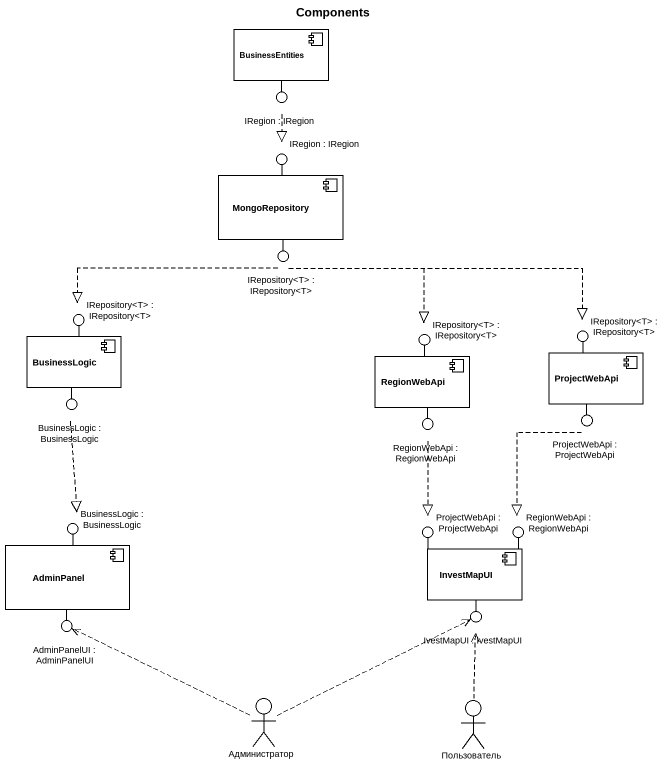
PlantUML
@startuml
title Components
component BusinessEntities
() "IRegion : IRegion" as IRegion
() "IRegion : IRegion" as IRegion_2
component MongoRepository
() "IRepository<T> : IRepository<T>" as IRepository_T
() "IRepository<T> : IRepository<T>" as IRepository_T_2
component BusinessLogic
() "IRepository<T> : IRepository<T>" as IRepository_T_3
() "IRepository<T> : IRepository<T>" as IRepository_T_4
component RegionWebApi
component ProjectWebApi
() "BusinessLogic : BusinessLogic" as BusinessLogic_2
() "RegionWebApi : RegionWebApi" as RegionWebApi_2
() "ProjectWebApi : ProjectWebApi" as ProjectWebApi_2
() "BusinessLogic : BusinessLogic" as BusinessLogic_3
() "ProjectWebApi : ProjectWebApi" as ProjectWebApi_3
() "RegionWebApi : RegionWebApi" as RegionWebApi_3
component AdminPanel
component InvestMapUI
() "AdminPanelUI : AdminPanelUI" as AdminPanelUI
() "IvestMapUI : IvestMapUI" as IvestMapUI
actor Администратор
actor Пользователь
BusinessEntities -- IRegion
MongoRepository -up- IRegion_2
MongoRepository -- IRepository_T
BusinessLogic -up- IRepository_T_2
RegionWebApi -up- IRepository_T_3
ProjectWebApi -up- IRepository_T_4
BusinessLogic -- BusinessLogic_2
RegionWebApi -- RegionWebApi_2
ProjectWebApi -- ProjectWebApi_2
AdminPanel -up- BusinessLogic_3
InvestMapUI -up- ProjectWebApi_3
InvestMapUI -up- RegionWebApi_3
AdminPanel -- AdminPanelUI
InvestMapUI -- IvestMapUI
IRegion ..|> IRegion_2
IRepository_T .left.|> IRepository_T_2
IRepository_T .right.|> IRepository_T_3
IRepository_T .right.|> IRepository_T_4
BusinessLogic_2 ..|> BusinessLogic_3
RegionWebApi_2 ..|> ProjectWebApi_3
ProjectWebApi_2 ..|> RegionWebApi_3
Администратор .left.> AdminPanelUI
Администратор .right.> IvestMapUI
Пользователь .up.> IvestMapUI
@enduml
